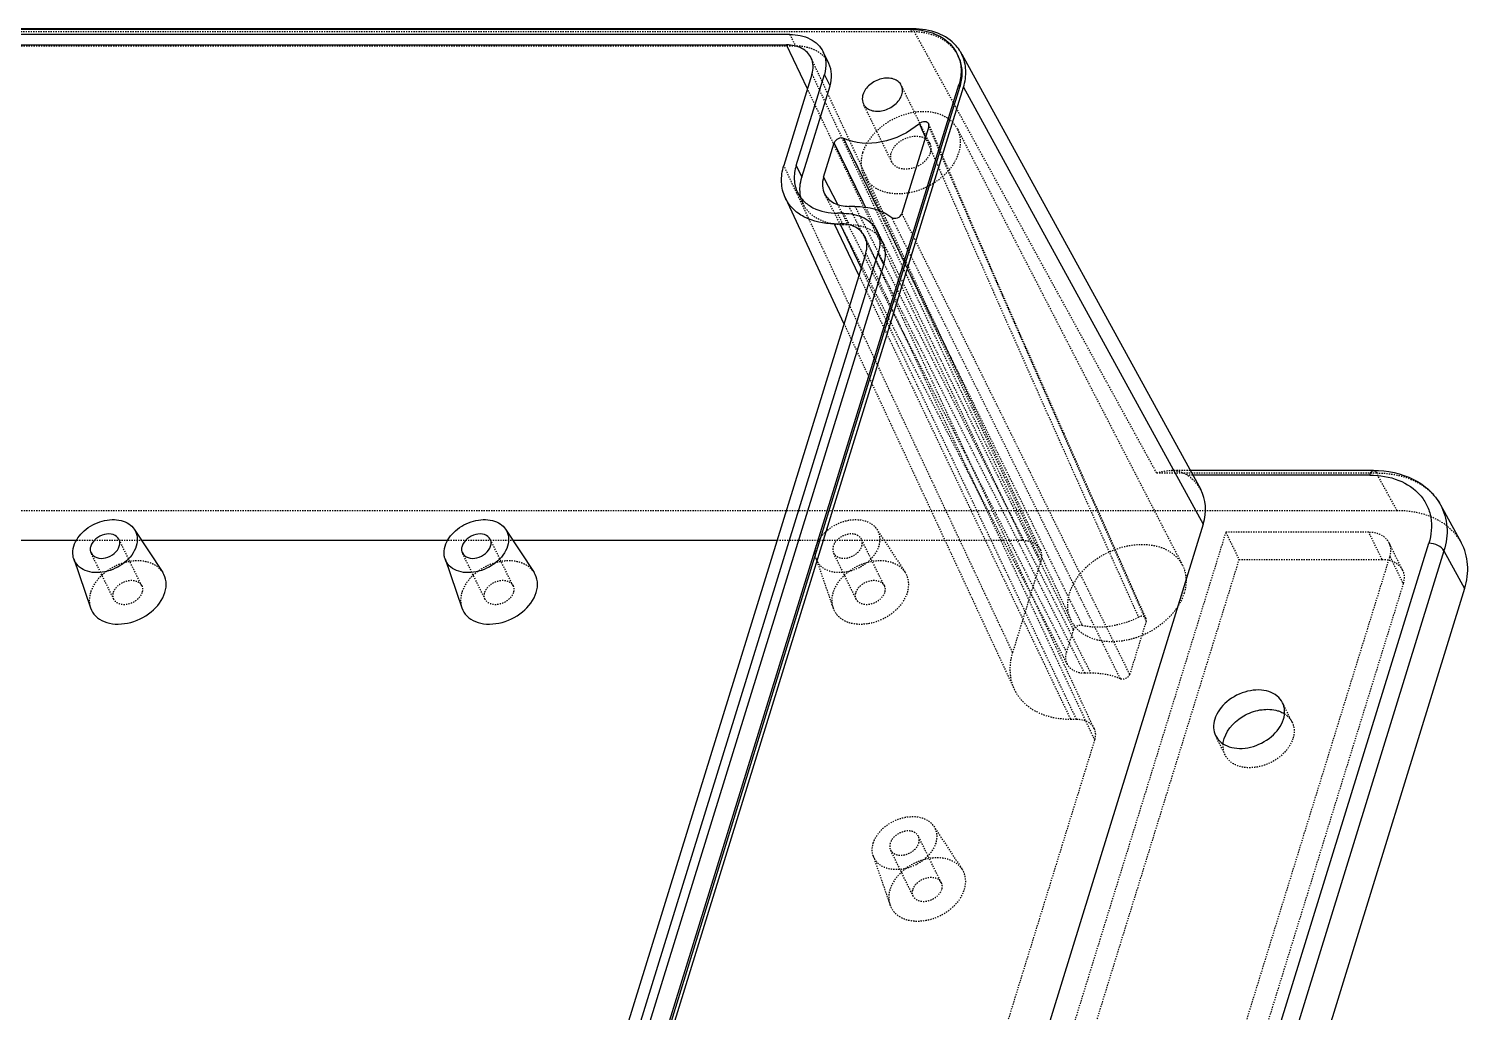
# Model space of a CAD drawing. Header units: millimetres. Extents: x 3202 to 5058, y 576 to 1424.
# Drawn here: x 3401.2 to 3517, y 1344.9 to 1424 of the extents above; entities that cross this region are included whole.
import ezdxf

# ---------------------------------------------------------------- set-up
doc = ezdxf.new("R2010")
doc.units = ezdxf.units.MM
doc.linetypes.add('HIDDEN', pattern=[0.2, 0.1, -0.1])
doc.layers.add('DEFAULT_2', color=8, linetype='HIDDEN')

msp = doc.modelspace()

# ---------------------------------------------------------------- linework, layer by layer
at = {"color": 7, "linetype": 'Continuous'}
for p, q in [((3472.176, 1423.964), (3271.684, 1423.964)), ((3472.348, 1424.018), (3271.843, 1424.018)), ((3462.441, 1423.565), (3380.732, 1423.565)), ((3380.471, 1422.719), (3462.18, 1422.719)), ((3463.868, 1419.179), (3462.18, 1422.719)), ((3465.587, 1421.227), (3465.129, 1422.159)), ((3475.941, 1421.953), (3475.913, 1422.011)), ((3476.278, 1421.974), (3495.505, 1386.946)), ((3464.231, 1420.353), (3461.964, 1413.016)), ((3462.957, 1413.016), (3465.225, 1420.353)), ((3465.682, 1419.42), (3465.225, 1420.353)), ((3442.743, 1311.733), (3476.046, 1419.5)), ((3442.835, 1311.547), (3476.137, 1419.314)), ((3443.116, 1311.541), (3476.421, 1419.319)), ((3463.415, 1412.083), (3465.682, 1419.42)), ((3476.137, 1419.314), (3476.046, 1419.5)), ((3476.421, 1419.319), (3495.711, 1384.176)), ((3473.629, 1416.152), (3471.47, 1409.166)), ((3472.871, 1416.385), (3473.08, 1415.908)), ((3473.08, 1415.908), (3473.358, 1415.272)), ((3465.165, 1412.083), (3466.018, 1414.842)), ((3468.358, 1410.061), (3466.018, 1414.842)), ((3462.957, 1413.016), (3463.415, 1412.083)), ((3465.165, 1412.083), (3466.282, 1409.899)), ((3462.076, 1410.438), (3466.804, 1400.291)), ((3467.685, 1409.733), (3467.202, 1409.733)), ((3468.559, 1409.65), (3468.358, 1410.061)), ((3466.023, 1408.332), (3466.506, 1408.332)), ((3466.023, 1408.332), (3468.005, 1404.177)), ((3466.768, 1409.177), (3466.285, 1409.177)), ((3468.195, 1404.792), (3466.506, 1408.332)), ((3469.913, 1406.839), (3469.456, 1407.772)), ((3468.558, 1405.966), (3444.196, 1327.133)), ((3445.19, 1327.133), (3469.552, 1405.966)), ((3445.648, 1326.2), (3470.009, 1405.033)), ((3470.009, 1405.033), (3469.552, 1405.966)), ((3509.412, 1388.487), (3494.659, 1388.487)), ((3509.106, 1388.109), (3494.867, 1388.109)), ((3514.799, 1385.719), (3516.467, 1382.681)), ((3495.711, 1384.176), (3461.766, 1274.329)), ((3399.476, 1382.869), (3405.08, 1382.869)), ((3409.705, 1383.756), (3411.989, 1380.288)), ((3410.289, 1382.869), (3434.955, 1382.869)), ((3439.58, 1383.756), (3441.864, 1380.288)), ((3440.164, 1382.869), (3461.42, 1382.869)), ((3480.871, 1275.878), (3513.858, 1382.627)), ((3515.077, 1382.019), (3482.089, 1275.271)), ((3515.077, 1382.019), (3516.742, 1378.986)), ((3404.832, 1381.365), (3406.178, 1377.436)), ((3434.708, 1381.365), (3436.053, 1377.436)), ((3516.742, 1378.986), (3483.699, 1272.059))]:
    msp.add_line(p, q, dxfattribs=at)
for centre, radius, start, end in [((3472.177, 1417.921), 6.042, 88.40197, 90.00817), ((3473.196, 1420.672), 3.029, 26.21152, 40.93795), ((3473.414, 1420.546), 3.198, 30.77805, 40.93698), ((3473.245, 1420.701), 2.971, 20.35005, 26.13268), ((3473.47, 1420.581), 3.132, 25.97647, 30.74053)]:
    msp.add_arc(centre, radius, start, end, dxfattribs=at)
msp.add_ellipse((3490.182, 1384.173), major_axis=(5.388, 2.646), ratio=0.7211465, start_param=-0.597327, end_param=0.0328792, dxfattribs=at)
for points, knots in [([(3462.441, 1423.565), (3463.005, 1423.565), (3463.851, 1423.405), (3464.725, 1422.784), (3465.022, 1422.376), (3465.129, 1422.16)], [0, 0, 0, 0, 0.5332273, 0.7722743, 1, 1, 1, 1]), ([(3472.346, 1423.961), (3472.959, 1423.944), (3474.126, 1423.739), (3475.128, 1423.067), (3475.484, 1422.657)], [0, 0, 0, 0, 0.5301564, 1, 1, 1, 1]), ([(3475.83, 1422.642), (3475.438, 1423.094), (3474.321, 1423.824), (3473.027, 1424.018), (3472.348, 1424.018)], [0, 0, 0, 0, 0.4685328, 1, 1, 1, 1]), ([(3464.174, 1421.656), (3464.02, 1421.986), (3463.409, 1422.576), (3462.601, 1422.719), (3462.18, 1422.719)], [0, 0, 0, 0, 0.4633554, 1, 1, 1, 1]), ([(3464.231, 1420.353), (3464.299, 1420.572), (3464.367, 1421.018), (3464.264, 1421.463), (3464.174, 1421.656)], [0, 0, 0, 0, 0.5172504, 1, 1, 1, 1]), ([(3465.129, 1422.16), (3465.26, 1421.894), (3465.412, 1421.278), (3465.319, 1420.657), (3465.225, 1420.353)], [0, 0, 0, 0, 0.4826345, 1, 1, 1, 1]), ([(3465.682, 1419.42), (3465.776, 1419.724), (3465.87, 1420.346), (3465.717, 1420.962), (3465.586, 1421.228)], [0, 0, 0, 0, 0.5173655, 1, 1, 1, 1]), ([(3476.031, 1421.734), (3476.158, 1421.392), (3476.288, 1420.63), (3476.161, 1419.873), (3476.046, 1419.5)], [0, 0, 0, 0, 0.4833061, 1, 1, 1, 1]), ([(3476.137, 1419.314), (3476.252, 1419.686), (3476.38, 1420.444), (3476.25, 1421.206), (3476.123, 1421.548)], [0, 0, 0, 0, 0.5166934, 1, 1, 1, 1]), ([(3476.421, 1419.319), (3476.558, 1419.761), (3476.695, 1420.667), (3476.475, 1421.565), (3476.286, 1421.953)], [0, 0, 0, 0, 0.5174271, 1, 1, 1, 1]), ([(3471.418, 1419.467), (3471.36, 1419.584), (3471.181, 1419.803), (3470.79, 1420.002), (3470.319, 1420.071), (3469.636, 1419.986), (3468.855, 1419.595), (3468.421, 1419.024), (3468.326, 1418.717)], [0, 0, 0, 0, 0.1026051, 0.2134953, 0.336519, 0.4704336, 0.7481245, 1, 1, 1, 1]), ([(3471.457, 1418.717), (3471.477, 1418.782), (3471.534, 1419.029), (3471.5, 1419.3), (3471.418, 1419.467)], [0, 0, 0, 0, 0.2661503, 1, 1, 1, 1]), ([(3468.326, 1418.717), (3468.306, 1418.653), (3468.249, 1418.406), (3468.284, 1418.135), (3468.366, 1417.968)], [0, 0, 0, 0, 0.2661503, 1, 1, 1, 1]), ([(3468.366, 1417.968), (3468.423, 1417.85), (3468.602, 1417.632), (3468.993, 1417.432), (3469.464, 1417.363), (3470.147, 1417.449), (3470.928, 1417.84), (3471.363, 1418.41), (3471.457, 1418.717)], [0, 0, 0, 0, 0.1026051, 0.2134953, 0.336519, 0.4704336, 0.7481245, 1, 1, 1, 1]), ([(3473.623, 1416.361), (3473.599, 1416.415), (3473.504, 1416.514), (3473.297, 1416.558), (3473.071, 1416.517), (3472.932, 1416.437), (3472.871, 1416.385)], [0, 0, 0, 0, 0.2074821, 0.4462866, 0.7184278, 1, 1, 1, 1]), ([(3472.871, 1416.385), (3472.007, 1415.654), (3470.009, 1414.667), (3467.703, 1414.762), (3466.789, 1415.195)], [0, 0, 0, 0, 0.5279593, 1, 1, 1, 1]), ([(3466.789, 1415.195), (3466.653, 1415.26), (3466.311, 1415.223), (3466.063, 1414.99), (3466.018, 1414.843)], [0, 0, 0, 0, 0.4956203, 1, 1, 1, 1]), ([(3462.076, 1410.439), (3461.897, 1410.822), (3461.694, 1411.7), (3461.83, 1412.583), (3461.964, 1413.016)], [0, 0, 0, 0, 0.4826605, 1, 1, 1, 1]), ([(3462.957, 1413.016), (3462.845, 1412.653), (3462.733, 1411.91), (3462.916, 1411.175), (3463.072, 1410.858)], [0, 0, 0, 0, 0.5174404, 1, 1, 1, 1]), ([(3463.262, 1411.087), (3463.261, 1411.169), (3463.273, 1411.506), (3463.34, 1411.84), (3463.415, 1412.083)], [0, 0, 0, 0, 0.2431867, 1, 1, 1, 1]), ([(3465.165, 1412.083), (3465.095, 1411.856), (3465.026, 1411.39), (3465.148, 1410.93), (3465.249, 1410.733)], [0, 0, 0, 0, 0.5174549, 1, 1, 1, 1]), ([(3463.072, 1410.858), (3463.198, 1410.599), (3463.553, 1410.11), (3464.599, 1409.368), (3465.61, 1409.177), (3466.285, 1409.177)], [0, 0, 0, 0, 0.2277342, 0.4668199, 1, 1, 1, 1]), ([(3465.249, 1410.733), (3465.411, 1410.42), (3466.015, 1409.869), (3466.795, 1409.733), (3467.202, 1409.733)], [0, 0, 0, 0, 0.4638735, 1, 1, 1, 1]), ([(3466.023, 1408.332), (3465.189, 1408.332), (3463.937, 1408.572), (3462.654, 1409.504), (3462.226, 1410.116), (3462.076, 1410.439)], [0, 0, 0, 0, 0.5333044, 0.7721933, 1, 1, 1, 1]), ([(3467.685, 1409.733), (3468.233, 1409.733), (3469.283, 1409.603), (3470.247, 1409.145), (3470.642, 1408.846)], [0, 0, 0, 0, 0.5254073, 1, 1, 1, 1]), ([(3468.5, 1407.269), (3468.347, 1407.598), (3467.735, 1408.188), (3466.928, 1408.332), (3466.506, 1408.332)], [0, 0, 0, 0, 0.4633554, 1, 1, 1, 1]), ([(3466.768, 1409.177), (3467.332, 1409.177), (3468.178, 1409.017), (3469.052, 1408.397), (3469.349, 1407.989), (3469.455, 1407.773)], [0, 0, 0, 0, 0.5332273, 0.7722743, 1, 1, 1, 1]), ([(3470.642, 1408.846), (3470.767, 1408.751), (3471.149, 1408.76), (3471.422, 1409.004), (3471.47, 1409.164)], [0, 0, 0, 0, 0.4848669, 1, 1, 1, 1]), ([(3468.558, 1405.966), (3468.625, 1406.184), (3468.694, 1406.631), (3468.591, 1407.075), (3468.5, 1407.269)], [0, 0, 0, 0, 0.5172504, 1, 1, 1, 1]), ([(3469.455, 1407.773), (3469.586, 1407.507), (3469.739, 1406.891), (3469.645, 1406.269), (3469.552, 1405.966)], [0, 0, 0, 0, 0.4826345, 1, 1, 1, 1]), ([(3470.009, 1405.033), (3470.103, 1405.337), (3470.197, 1405.959), (3470.044, 1406.574), (3469.913, 1406.84)], [0, 0, 0, 0, 0.5173655, 1, 1, 1, 1]), ([(3509.106, 1388.109), (3509.898, 1388.109), (3511.409, 1387.882), (3512.998, 1386.843), (3513.755, 1385.691), (3514.173, 1384.378), (3514.065, 1383.297), (3513.858, 1382.627)], [0, 0, 0, 0, 0.2774212, 0.5219843, 0.6380366, 0.7542329, 1, 1, 1, 1]), ([(3509.107, 1388.109), (3509.123, 1388.163), (3509.177, 1388.311), (3509.302, 1388.487), (3509.411, 1388.487)], [0, 0, 0, 0, 0.3418401, 1, 1, 1, 1]), ([(3509.412, 1388.487), (3510.508, 1388.487), (3512.167, 1388.168), (3513.927, 1386.963), (3514.562, 1386.152), (3514.802, 1385.715)], [0, 0, 0, 0, 0.5204414, 0.763659, 1, 1, 1, 1]), ([(3514.801, 1385.715), (3515.094, 1385.182), (3515.451, 1383.925), (3515.269, 1382.643), (3515.077, 1382.019)], [0, 0, 0, 0, 0.4822884, 1, 1, 1, 1]), ([(3404.837, 1382.4), (3404.984, 1382.873), (3405.642, 1383.759), (3406.834, 1384.391), (3407.89, 1384.565), (3408.635, 1384.498), (3409.272, 1384.237), (3409.591, 1383.928), (3409.704, 1383.757)], [0, 0, 0, 0, 0.2493761, 0.5250874, 0.6593649, 0.7838416, 0.8965857, 1, 1, 1, 1]), ([(3434.713, 1382.4), (3434.859, 1382.873), (3435.517, 1383.759), (3436.709, 1384.391), (3437.765, 1384.565), (3438.51, 1384.498), (3439.148, 1384.237), (3439.466, 1383.928), (3439.58, 1383.757)], [0, 0, 0, 0, 0.2493761, 0.5250874, 0.6593649, 0.7838416, 0.8965857, 1, 1, 1, 1]), ([(3408.469, 1382.951), (3408.383, 1383.127), (3407.987, 1383.415), (3407.26, 1383.381), (3406.586, 1383.046), (3406.266, 1382.626), (3406.196, 1382.4)], [0, 0, 0, 0, 0.2106112, 0.4668577, 0.7464237, 1, 1, 1, 1]), ([(3408.499, 1382.4), (3408.513, 1382.447), (3408.555, 1382.629), (3408.53, 1382.828), (3408.469, 1382.951)], [0, 0, 0, 0, 0.2661503, 1, 1, 1, 1]), ([(3409.704, 1383.757), (3409.828, 1383.569), (3409.99, 1383.109), (3409.929, 1382.631), (3409.857, 1382.4)], [0, 0, 0, 0, 0.482583, 1, 1, 1, 1]), ([(3438.345, 1382.951), (3438.258, 1383.127), (3437.863, 1383.415), (3437.136, 1383.381), (3436.461, 1383.046), (3436.141, 1382.626), (3436.071, 1382.4)], [0, 0, 0, 0, 0.2106112, 0.4668577, 0.7464237, 1, 1, 1, 1]), ([(3438.374, 1382.4), (3438.389, 1382.447), (3438.43, 1382.629), (3438.405, 1382.828), (3438.345, 1382.951)], [0, 0, 0, 0, 0.2661503, 1, 1, 1, 1]), ([(3439.58, 1383.757), (3439.704, 1383.569), (3439.866, 1383.109), (3439.804, 1382.631), (3439.733, 1382.4)], [0, 0, 0, 0, 0.482583, 1, 1, 1, 1]), ([(3404.832, 1381.365), (3404.805, 1381.444), (3404.721, 1381.784), (3404.759, 1382.147), (3404.837, 1382.4)], [0, 0, 0, 0, 0.2405257, 1, 1, 1, 1]), ([(3409.857, 1382.4), (3409.7, 1381.889), (3408.965, 1380.947), (3407.653, 1380.327), (3406.522, 1380.231), (3405.759, 1380.388), (3405.15, 1380.769), (3404.902, 1381.161), (3404.832, 1381.365)], [0, 0, 0, 0, 0.2541863, 0.5336149, 0.6669543, 0.7883797, 0.8975693, 1, 1, 1, 1]), ([(3406.196, 1382.4), (3406.181, 1382.352), (3406.14, 1382.171), (3406.165, 1381.972), (3406.225, 1381.849)], [0, 0, 0, 0, 0.2661503, 1, 1, 1, 1]), ([(3406.225, 1381.849), (3406.312, 1381.673), (3406.708, 1381.385), (3407.435, 1381.419), (3408.109, 1381.754), (3408.429, 1382.174), (3408.499, 1382.4)], [0, 0, 0, 0, 0.2106112, 0.4668577, 0.7464237, 1, 1, 1, 1]), ([(3434.708, 1381.365), (3434.68, 1381.444), (3434.596, 1381.784), (3434.635, 1382.147), (3434.713, 1382.4)], [0, 0, 0, 0, 0.2405257, 1, 1, 1, 1]), ([(3439.733, 1382.4), (3439.575, 1381.889), (3438.84, 1380.947), (3437.528, 1380.327), (3436.397, 1380.231), (3435.634, 1380.388), (3435.025, 1380.769), (3434.777, 1381.161), (3434.708, 1381.365)], [0, 0, 0, 0, 0.2541863, 0.5336149, 0.6669543, 0.7883797, 0.8975693, 1, 1, 1, 1]), ([(3436.071, 1382.4), (3436.057, 1382.352), (3436.015, 1382.171), (3436.04, 1381.972), (3436.101, 1381.849)], [0, 0, 0, 0, 0.2661503, 1, 1, 1, 1]), ([(3436.101, 1381.849), (3436.187, 1381.673), (3436.583, 1381.385), (3437.31, 1381.419), (3437.984, 1381.754), (3438.304, 1382.174), (3438.374, 1382.4)], [0, 0, 0, 0, 0.2106112, 0.4668577, 0.7464237, 1, 1, 1, 1]), ([(3515.077, 1382.019), (3514.977, 1382.211), (3514.573, 1382.511), (3514.109, 1382.627), (3513.858, 1382.627)], [0, 0, 0, 0, 0.4638266, 1, 1, 1, 1]), ([(3516.742, 1378.986), (3516.935, 1379.609), (3517.118, 1380.89), (3516.76, 1382.146), (3516.468, 1382.679)], [0, 0, 0, 0, 0.5175814, 1, 1, 1, 1]), ([(3412.171, 1378.67), (3412.256, 1378.945), (3412.33, 1379.515), (3412.137, 1380.063), (3411.989, 1380.287)], [0, 0, 0, 0, 0.5174998, 1, 1, 1, 1]), ([(3442.046, 1378.67), (3442.131, 1378.945), (3442.205, 1379.515), (3442.012, 1380.063), (3441.865, 1380.287)], [0, 0, 0, 0, 0.5175028, 1, 1, 1, 1]), ([(3406.179, 1377.435), (3406.262, 1377.192), (3406.558, 1376.725), (3407.284, 1376.27), (3408.194, 1376.084), (3409.543, 1376.199), (3411.107, 1376.938), (3411.983, 1378.061), (3412.171, 1378.67)], [0, 0, 0, 0, 0.1024297, 0.2116228, 0.3330558, 0.4663969, 0.7458241, 1, 1, 1, 1]), ([(3436.054, 1377.435), (3436.137, 1377.192), (3436.433, 1376.725), (3437.16, 1376.27), (3438.069, 1376.084), (3439.418, 1376.199), (3440.982, 1376.938), (3441.858, 1378.061), (3442.046, 1378.67)], [0, 0, 0, 0, 0.1024297, 0.2116228, 0.3330558, 0.4663969, 0.7458241, 1, 1, 1, 1]), ([(3502.093, 1369.801), (3501.991, 1370.008), (3501.676, 1370.394), (3500.986, 1370.746), (3500.154, 1370.867), (3498.949, 1370.716), (3497.571, 1370.026), (3496.805, 1369.02), (3496.637, 1368.478)], [0, 0, 0, 0, 0.1026369, 0.213535, 0.3365568, 0.4704655, 0.7481777, 1, 1, 1, 1]), ([(3497.4, 1366.924), (3497.652, 1367.74), (3498.723, 1368.778), (3500.379, 1369.314), (3501.293, 1369.282), (3501.696, 1369.162)], [0, 0, 0, 0, 0.4920336, 0.7578092, 1, 1, 1, 1]), ([(3501.696, 1369.162), (3501.745, 1369.148), (3501.931, 1369.086), (3502.109, 1369.001), (3502.233, 1368.923)], [0, 0, 0, 0, 0.257816, 1, 1, 1, 1]), ([(3502.164, 1368.478), (3502.232, 1368.7), (3502.301, 1369.155), (3502.189, 1369.606), (3502.093, 1369.801)], [0, 0, 0, 0, 0.5173659, 1, 1, 1, 1]), ([(3496.637, 1368.478), (3496.569, 1368.256), (3496.5, 1367.801), (3496.612, 1367.35), (3496.708, 1367.155)], [0, 0, 0, 0, 0.5173659, 1, 1, 1, 1]), ([(3496.708, 1367.155), (3496.81, 1366.948), (3497.125, 1366.562), (3497.815, 1366.21), (3498.647, 1366.089), (3499.852, 1366.24), (3501.23, 1366.93), (3501.996, 1367.936), (3502.164, 1368.478)], [0, 0, 0, 0, 0.1026369, 0.213535, 0.3365568, 0.4704655, 0.7481777, 1, 1, 1, 1])]:
    msp.add_open_spline(points, degree=3, knots=knots, dxfattribs=at)
for points in [[(3473.629, 1416.152), (3473.65, 1416.219), (3473.651, 1416.297), (3473.623, 1416.361)], [(3469.625, 1409.38), (3468.679, 1411.318), (3467.733, 1413.256), (3466.789, 1415.195)], [(3463.36, 1410.37), (3463.296, 1410.602), (3463.263, 1410.846), (3463.262, 1411.087)], [(3497.314, 1366.491), (3497.327, 1366.638), (3497.356, 1366.783), (3497.4, 1366.924)]]:
    msp.add_open_spline(points, degree=3, dxfattribs=at)
at = {"layer": 'DEFAULT_2', "color": 8, "linetype": 'HIDDEN'}
for p, q in [((3472.268, 1423.777), (3271.775, 1423.777)), ((3462.441, 1423.565), (3462.899, 1422.632)), ((3472.176, 1423.964), (3472.268, 1423.777)), ((3491.962, 1388.284), (3472.348, 1424.018)), ((3462.899, 1422.632), (3381.19, 1422.632)), ((3482.598, 1382.114), (3464.174, 1421.655)), ((3476.004, 1421.824), (3475.941, 1421.953)), ((3476.215, 1422.09), (3476.278, 1421.974)), ((3464.231, 1420.353), (3482.638, 1381.191)), ((3481.185, 1382.869), (3463.868, 1419.179)), ((3473.706, 1414.804), (3471.418, 1419.466)), ((3470.653, 1413.306), (3468.365, 1417.968)), ((3473.358, 1415.272), (3473.587, 1414.747)), ((3475.934, 1415.947), (3494.032, 1380.873)), ((3480.371, 1373.854), (3461.964, 1413.016)), ((3468.386, 1412.243), (3485.056, 1376.468)), ((3463.529, 1409.924), (3463.072, 1410.857)), ((3484.776, 1372.891), (3465.249, 1410.733)), ((3466.282, 1409.899), (3484.716, 1373.854)), ((3486.17, 1372.177), (3467.202, 1409.733)), ((3467.685, 1409.733), (3486.653, 1372.177)), ((3469.476, 1407.78), (3468.559, 1409.65)), ((3466.742, 1408.245), (3466.285, 1409.177)), ((3466.768, 1409.177), (3467.225, 1408.245)), ((3470.031, 1408.546), (3469.625, 1409.38)), ((3470.226, 1408.147), (3470.031, 1408.546)), ((3467.225, 1408.245), (3466.742, 1408.245)), ((3486.925, 1367.727), (3468.501, 1407.268)), ((3469.933, 1406.847), (3469.476, 1407.78)), ((3468.558, 1405.966), (3486.965, 1366.804)), ((3468.005, 1404.177), (3485.028, 1368.481)), ((3485.511, 1368.481), (3468.195, 1404.792)), ((3466.804, 1400.291), (3480.5, 1370.897)), ((3491.962, 1388.284), (3509.647, 1388.284)), ((3494.659, 1388.487), (3493.127, 1388.487)), ((3494.867, 1388.109), (3494.425, 1388.109)), ((3511.311, 1385.251), (3509.647, 1388.284)), ((3511.311, 1385.251), (3272.753, 1385.251)), ((3405.08, 1382.869), (3410.289, 1382.869)), ((3410.3, 1379.221), (3408.47, 1382.95)), ((3434.955, 1382.869), (3440.164, 1382.869)), ((3440.175, 1379.221), (3438.345, 1382.95)), ((3461.42, 1382.869), (3481.185, 1382.869)), ((3497.518, 1383.51), (3463.024, 1271.886)), ((3470.042, 1379.221), (3468.212, 1382.95)), ((3469.447, 1383.756), (3471.731, 1380.288)), ((3509.032, 1383.51), (3497.518, 1383.51)), ((3497.518, 1383.51), (3498.586, 1381.335)), ((3510.099, 1381.335), (3509.032, 1383.51)), ((3408.056, 1378.119), (3406.225, 1381.849)), ((3437.931, 1378.119), (3436.101, 1381.849)), ((3467.798, 1378.119), (3465.967, 1381.849)), ((3511.738, 1380.478), (3510.671, 1382.654)), ((3498.586, 1381.335), (3464.092, 1269.711)), ((3464.574, 1381.365), (3465.92, 1377.436)), ((3477.445, 1273.845), (3510.729, 1381.552)), ((3482.638, 1381.191), (3480.371, 1373.854)), ((3498.586, 1381.335), (3510.099, 1381.335)), ((3510.729, 1381.552), (3511.797, 1379.377)), ((3511.797, 1379.377), (3478.513, 1271.669)), ((3491.116, 1376.361), (3489.795, 1372.088)), ((3484.716, 1373.854), (3485.273, 1375.657)), ((3486.653, 1372.177), (3486.17, 1372.177)), ((3502.856, 1368.246), (3502.094, 1369.8)), ((3485.028, 1368.481), (3485.511, 1368.481)), ((3486.965, 1366.804), (3462.604, 1287.971)), ((3497.47, 1365.602), (3496.707, 1367.156)), ((3474.03, 1359.865), (3476.315, 1356.396)), ((3474.626, 1355.329), (3472.795, 1359.059)), ((3469.158, 1357.474), (3470.504, 1353.545)), ((3472.381, 1354.228), (3470.551, 1357.958))]:
    msp.add_line(p, q, dxfattribs=at)
msp.add_lwpolyline([(3491.108, 1376.574), (3484.508, 1391.457), (3478.537, 1405.039), (3473.622, 1416.361)], dxfattribs=at)
for centre, radius, start, end in [((3473.336, 1420.514), 2.973, 20.34846, 26.13041), ((7395.263, 3134.358), 4282.126, 203.676918, 204.234198), ((3465.852, 1411.061), 2.586, 195.49926, 200.3422), ((3465.824, 1411.051), 2.556, 200.35361, 206.13014), ((-4655.05, -2641.923), 9079.406, 26.2354592, 26.4968832), ((-4332.897, -2470.979), 8715.714, 26.1635744, 26.4354638), ((15546.866, 7306.848), 13440.235, 206.0326853, 206.1851257), ((14988.933, 7052.935), 12828.315, 206.1119871, 206.2672279)]:
    msp.add_arc(centre, radius, start, end, dxfattribs=at)
msp.add_ellipse((3490.182, 1384.173), major_axis=(5.388, 2.646), ratio=0.7211465, start_param=6.3160645, end_param=6.6773305, dxfattribs=at)
for points, knots in [([(3476.005, 1421.823), (3475.857, 1422.124), (3475.444, 1422.692), (3474.228, 1423.555), (3473.052, 1423.777), (3472.268, 1423.777)], [0, 0, 0, 0, 0.2277312, 0.4668158, 1, 1, 1, 1]), ([(3465.586, 1421.228), (3465.48, 1421.444), (3465.183, 1421.852), (3464.309, 1422.472), (3463.463, 1422.632), (3462.899, 1422.632)], [0, 0, 0, 0, 0.2277258, 0.4667729, 1, 1, 1, 1]), ([(3475.933, 1415.948), (3475.785, 1416.234), (3475.334, 1416.765), (3474.365, 1417.244), (3473.202, 1417.403), (3471.521, 1417.182), (3469.605, 1416.213), (3468.54, 1414.81), (3468.307, 1414.055)], [0, 0, 0, 0, 0.1027226, 0.2139027, 0.3371626, 0.471142, 0.7485584, 1, 1, 1, 1]), ([(3470.614, 1414.055), (3470.692, 1414.308), (3471.024, 1414.793), (3471.927, 1415.393), (3472.901, 1415.468), (3473.347, 1415.191)], [0, 0, 0, 0, 0.2443901, 0.5159233, 1, 1, 1, 1]), ([(3473.629, 1416.152), (3475.07, 1412.808), (3480.84, 1399.518), (3486.706, 1386.271), (3491.116, 1376.361)], [0, 0, 0, 0, 0.2513382, 1, 1, 1, 1]), ([(3476.052, 1414.055), (3476.15, 1414.374), (3476.246, 1415.027), (3476.076, 1415.671), (3475.933, 1415.948)], [0, 0, 0, 0, 0.517456, 1, 1, 1, 1]), ([(3473.347, 1415.191), (3473.386, 1415.167), (3473.531, 1415.065), (3473.648, 1414.922), (3473.705, 1414.805)], [0, 0, 0, 0, 0.2594835, 1, 1, 1, 1]), ([(3473.705, 1414.805), (3473.732, 1414.75), (3473.821, 1414.51), (3473.802, 1414.239), (3473.745, 1414.055)], [0, 0, 0, 0, 0.2411566, 1, 1, 1, 1]), ([(3468.307, 1414.055), (3468.213, 1413.751), (3468.117, 1413.129), (3468.261, 1412.51), (3468.387, 1412.241)], [0, 0, 0, 0, 0.5172503, 1, 1, 1, 1]), ([(3468.387, 1412.241), (3468.525, 1411.947), (3468.958, 1411.395), (3469.921, 1410.888), (3471.089, 1410.707), (3472.787, 1410.909), (3474.732, 1411.874), (3475.816, 1413.292), (3476.052, 1414.055)], [0, 0, 0, 0, 0.102565, 0.2131832, 0.3359624, 0.4697952, 0.7477979, 1, 1, 1, 1]), ([(3470.654, 1413.306), (3470.627, 1413.361), (3470.538, 1413.6), (3470.557, 1413.871), (3470.614, 1414.055)], [0, 0, 0, 0, 0.2411566, 1, 1, 1, 1]), ([(3473.745, 1414.055), (3473.65, 1413.748), (3473.216, 1413.178), (3472.435, 1412.787), (3471.752, 1412.701), (3471.281, 1412.77), (3470.89, 1412.97), (3470.711, 1413.188), (3470.654, 1413.306)], [0, 0, 0, 0, 0.2518561, 0.5295352, 0.6634557, 0.7864829, 0.8973816, 1, 1, 1, 1]), ([(3466.742, 1408.245), (3466.068, 1408.245), (3465.056, 1408.436), (3464.011, 1409.178), (3463.656, 1409.667), (3463.529, 1409.925)], [0, 0, 0, 0, 0.53318, 0.7722657, 1, 1, 1, 1]), ([(3469.913, 1406.84), (3469.807, 1407.057), (3469.509, 1407.465), (3468.635, 1408.085), (3467.789, 1408.245), (3467.225, 1408.245)], [0, 0, 0, 0, 0.2277258, 0.4667729, 1, 1, 1, 1]), ([(3491.962, 1388.284), (3492.062, 1388.316), (3492.446, 1388.425), (3492.847, 1388.487), (3493.142, 1388.487)], [0, 0, 0, 0, 0.2622698, 1, 1, 1, 1]), ([(3493.142, 1388.487), (3493.361, 1388.487), (3493.815, 1388.433), (3494.232, 1388.238), (3494.425, 1388.109)], [0, 0, 0, 0, 0.4860259, 1, 1, 1, 1]), ([(3509.412, 1388.487), (3509.433, 1388.487), (3509.541, 1388.462), (3509.608, 1388.36), (3509.647, 1388.284)], [0, 0, 0, 0, 0.2002164, 1, 1, 1, 1]), ([(3509.647, 1388.284), (3510.203, 1388.285), (3511.281, 1388.184), (3512.768, 1387.687), (3513.989, 1386.867), (3514.581, 1386.117), (3514.8, 1385.718)], [0, 0, 0, 0, 0.2771603, 0.5342601, 0.7729646, 1, 1, 1, 1]), ([(3516.468, 1382.679), (3516.248, 1383.079), (3515.657, 1383.828), (3514.435, 1384.649), (3512.947, 1385.148), (3511.869, 1385.251), (3511.311, 1385.251)], [0, 0, 0, 0, 0.2268458, 0.4655328, 0.722723, 1, 1, 1, 1]), ([(3464.579, 1382.4), (3464.726, 1382.873), (3465.384, 1383.759), (3466.576, 1384.391), (3467.632, 1384.565), (3468.377, 1384.498), (3469.014, 1384.237), (3469.333, 1383.928), (3469.446, 1383.757)], [0, 0, 0, 0, 0.2493761, 0.5250874, 0.6593649, 0.7838416, 0.8965857, 1, 1, 1, 1]), ([(3468.211, 1382.951), (3468.125, 1383.127), (3467.729, 1383.415), (3467.002, 1383.381), (3466.328, 1383.046), (3466.008, 1382.626), (3465.938, 1382.4)], [0, 0, 0, 0, 0.2106112, 0.4668577, 0.7464237, 1, 1, 1, 1]), ([(3468.241, 1382.4), (3468.255, 1382.447), (3468.297, 1382.629), (3468.272, 1382.828), (3468.211, 1382.951)], [0, 0, 0, 0, 0.2661503, 1, 1, 1, 1]), ([(3469.446, 1383.757), (3469.57, 1383.569), (3469.733, 1383.109), (3469.671, 1382.631), (3469.599, 1382.4)], [0, 0, 0, 0, 0.482583, 1, 1, 1, 1]), ([(3481.185, 1382.869), (3481.483, 1382.869), (3482.056, 1382.767), (3482.489, 1382.349), (3482.598, 1382.115)], [0, 0, 0, 0, 0.5366448, 1, 1, 1, 1]), ([(3510.67, 1382.654), (3510.539, 1382.921), (3510.035, 1383.394), (3509.376, 1383.51), (3509.032, 1383.51)], [0, 0, 0, 0, 0.4636048, 1, 1, 1, 1]), ([(3464.574, 1381.365), (3464.547, 1381.444), (3464.463, 1381.784), (3464.501, 1382.147), (3464.579, 1382.4)], [0, 0, 0, 0, 0.2405257, 1, 1, 1, 1]), ([(3469.599, 1382.4), (3469.442, 1381.889), (3468.707, 1380.947), (3467.395, 1380.327), (3466.264, 1380.231), (3465.501, 1380.388), (3464.892, 1380.769), (3464.644, 1381.161), (3464.574, 1381.365)], [0, 0, 0, 0, 0.2541863, 0.5336149, 0.6669543, 0.7883797, 0.8975693, 1, 1, 1, 1]), ([(3465.938, 1382.4), (3465.923, 1382.352), (3465.882, 1382.171), (3465.907, 1381.972), (3465.967, 1381.849)], [0, 0, 0, 0, 0.2661503, 1, 1, 1, 1]), ([(3465.967, 1381.849), (3466.054, 1381.673), (3466.45, 1381.385), (3467.177, 1381.419), (3467.851, 1381.754), (3468.171, 1382.174), (3468.241, 1382.4)], [0, 0, 0, 0, 0.2106112, 0.4668577, 0.7464237, 1, 1, 1, 1]), ([(3482.598, 1382.115), (3482.63, 1382.047), (3482.734, 1381.75), (3482.708, 1381.418), (3482.638, 1381.191)], [0, 0, 0, 0, 0.2409105, 1, 1, 1, 1]), ([(3484.962, 1378.623), (3485.239, 1379.521), (3486.505, 1381.19), (3488.785, 1382.342), (3490.784, 1382.605), (3492.167, 1382.415), (3493.321, 1381.845), (3493.856, 1381.213), (3494.032, 1380.872)], [0, 0, 0, 0, 0.2514283, 0.5288581, 0.6628372, 0.7860893, 0.8972668, 1, 1, 1, 1]), ([(3510.729, 1381.552), (3510.786, 1381.737), (3510.843, 1382.117), (3510.75, 1382.492), (3510.67, 1382.654)], [0, 0, 0, 0, 0.5173655, 1, 1, 1, 1]), ([(3411.989, 1380.287), (3411.855, 1380.492), (3411.475, 1380.86), (3410.715, 1381.173), (3409.827, 1381.252), (3408.566, 1381.045), (3407.144, 1380.292), (3406.359, 1379.235), (3406.184, 1378.67)], [0, 0, 0, 0, 0.1034074, 0.2161188, 0.3405672, 0.4748343, 0.7505929, 1, 1, 1, 1]), ([(3441.865, 1380.287), (3441.73, 1380.492), (3441.35, 1380.86), (3440.59, 1381.173), (3439.702, 1381.252), (3438.441, 1381.045), (3437.019, 1380.292), (3436.234, 1379.235), (3436.06, 1378.67)], [0, 0, 0, 0, 0.1034004, 0.2161211, 0.3405851, 0.4748593, 0.7506072, 1, 1, 1, 1]), ([(3471.731, 1380.287), (3471.596, 1380.492), (3471.217, 1380.86), (3470.456, 1381.173), (3469.568, 1381.252), (3468.308, 1381.045), (3466.886, 1380.292), (3466.101, 1379.235), (3465.926, 1378.67)], [0, 0, 0, 0, 0.1034004, 0.2161211, 0.3405851, 0.4748593, 0.7506072, 1, 1, 1, 1]), ([(3494.032, 1380.872), (3494.202, 1380.544), (3494.404, 1379.778), (3494.289, 1379.002), (3494.172, 1378.623)], [0, 0, 0, 0, 0.4825077, 1, 1, 1, 1]), ([(3510.099, 1381.335), (3510.443, 1381.335), (3511.102, 1381.219), (3511.607, 1380.745), (3511.738, 1380.479)], [0, 0, 0, 0, 0.5363954, 1, 1, 1, 1]), ([(3408.026, 1378.67), (3408.096, 1378.896), (3408.416, 1379.316), (3409.091, 1379.651), (3409.818, 1379.685), (3410.213, 1379.397), (3410.3, 1379.221)], [0, 0, 0, 0, 0.2535571, 0.5331117, 0.7893681, 1, 1, 1, 1]), ([(3437.902, 1378.67), (3437.971, 1378.896), (3438.292, 1379.316), (3438.966, 1379.651), (3439.693, 1379.685), (3440.088, 1379.397), (3440.175, 1379.221)], [0, 0, 0, 0, 0.2535571, 0.5331117, 0.7893681, 1, 1, 1, 1]), ([(3467.768, 1378.67), (3467.838, 1378.896), (3468.158, 1379.316), (3468.833, 1379.651), (3469.56, 1379.685), (3469.955, 1379.397), (3470.042, 1379.221)], [0, 0, 0, 0, 0.2535571, 0.5331117, 0.7893681, 1, 1, 1, 1]), ([(3471.913, 1378.67), (3471.998, 1378.945), (3472.072, 1379.515), (3471.879, 1380.063), (3471.731, 1380.287)], [0, 0, 0, 0, 0.5175028, 1, 1, 1, 1]), ([(3511.738, 1380.479), (3511.818, 1380.316), (3511.911, 1379.941), (3511.854, 1379.562), (3511.797, 1379.377)], [0, 0, 0, 0, 0.4826345, 1, 1, 1, 1]), ([(3406.184, 1378.67), (3406.152, 1378.565), (3406.055, 1378.161), (3406.079, 1377.724), (3406.179, 1377.435)], [0, 0, 0, 0, 0.264448, 1, 1, 1, 1]), ([(3408.056, 1378.119), (3408.036, 1378.16), (3407.971, 1378.336), (3407.985, 1378.535), (3408.026, 1378.67)], [0, 0, 0, 0, 0.2411566, 1, 1, 1, 1]), ([(3410.329, 1378.67), (3410.259, 1378.444), (3409.939, 1378.024), (3409.265, 1377.689), (3408.538, 1377.655), (3408.142, 1377.943), (3408.056, 1378.119)], [0, 0, 0, 0, 0.2535571, 0.5331117, 0.7893681, 1, 1, 1, 1]), ([(3410.3, 1379.221), (3410.32, 1379.181), (3410.385, 1379.005), (3410.371, 1378.805), (3410.329, 1378.67)], [0, 0, 0, 0, 0.2411566, 1, 1, 1, 1]), ([(3436.06, 1378.67), (3436.027, 1378.565), (3435.93, 1378.161), (3435.955, 1377.724), (3436.054, 1377.435)], [0, 0, 0, 0, 0.264448, 1, 1, 1, 1]), ([(3437.931, 1378.119), (3437.911, 1378.16), (3437.846, 1378.336), (3437.86, 1378.535), (3437.902, 1378.67)], [0, 0, 0, 0, 0.2411566, 1, 1, 1, 1]), ([(3440.204, 1378.67), (3440.135, 1378.444), (3439.814, 1378.024), (3439.14, 1377.689), (3438.413, 1377.655), (3438.018, 1377.943), (3437.931, 1378.119)], [0, 0, 0, 0, 0.2535571, 0.5331117, 0.7893681, 1, 1, 1, 1]), ([(3440.175, 1379.221), (3440.195, 1379.181), (3440.26, 1379.005), (3440.246, 1378.805), (3440.204, 1378.67)], [0, 0, 0, 0, 0.2411566, 1, 1, 1, 1]), ([(3465.926, 1378.67), (3465.894, 1378.565), (3465.797, 1378.161), (3465.821, 1377.724), (3465.921, 1377.435)], [0, 0, 0, 0, 0.264448, 1, 1, 1, 1]), ([(3465.921, 1377.435), (3466.004, 1377.192), (3466.3, 1376.725), (3467.026, 1376.27), (3467.936, 1376.084), (3469.285, 1376.199), (3470.849, 1376.938), (3471.725, 1378.061), (3471.913, 1378.67)], [0, 0, 0, 0, 0.1024297, 0.2116228, 0.3330558, 0.4663969, 0.7458241, 1, 1, 1, 1]), ([(3467.798, 1378.119), (3467.778, 1378.16), (3467.713, 1378.336), (3467.727, 1378.535), (3467.768, 1378.67)], [0, 0, 0, 0, 0.2411566, 1, 1, 1, 1]), ([(3470.071, 1378.67), (3470.001, 1378.444), (3469.681, 1378.024), (3469.007, 1377.689), (3468.28, 1377.655), (3467.884, 1377.943), (3467.798, 1378.119)], [0, 0, 0, 0, 0.2535571, 0.5331117, 0.7893681, 1, 1, 1, 1]), ([(3470.042, 1379.221), (3470.062, 1379.181), (3470.127, 1379.005), (3470.113, 1378.805), (3470.071, 1378.67)], [0, 0, 0, 0, 0.2411566, 1, 1, 1, 1]), ([(3485.055, 1376.468), (3484.906, 1376.788), (3484.736, 1377.523), (3484.85, 1378.262), (3484.962, 1378.623)], [0, 0, 0, 0, 0.4826974, 1, 1, 1, 1]), ([(3494.172, 1378.623), (3493.891, 1377.715), (3492.603, 1376.029), (3490.288, 1374.881), (3488.268, 1374.641), (3486.879, 1374.857), (3485.734, 1375.461), (3485.219, 1376.118), (3485.055, 1376.468)], [0, 0, 0, 0, 0.2521921, 0.5302097, 0.6640403, 0.7868094, 0.8974226, 1, 1, 1, 1]), ([(3485.273, 1375.657), (3485.315, 1375.788), (3485.529, 1376.007), (3485.826, 1376.069), (3485.963, 1376.037)], [0, 0, 0, 0, 0.4932182, 1, 1, 1, 1]), ([(3485.963, 1376.037), (3486.316, 1375.956), (3487.857, 1375.773), (3489.436, 1376.167), (3490.498, 1376.686)], [0, 0, 0, 0, 0.2345909, 1, 1, 1, 1]), ([(3491.108, 1376.574), (3491.067, 1376.664), (3490.841, 1376.798), (3490.609, 1376.74), (3490.498, 1376.686)], [0, 0, 0, 0, 0.4426537, 1, 1, 1, 1]), ([(3480.371, 1373.854), (3480.218, 1373.358), (3480.061, 1372.345), (3480.295, 1371.338), (3480.499, 1370.899)], [0, 0, 0, 0, 0.5173395, 1, 1, 1, 1]), ([(3484.776, 1372.89), (3484.704, 1373.031), (3484.617, 1373.359), (3484.666, 1373.692), (3484.716, 1373.854)], [0, 0, 0, 0, 0.4825452, 1, 1, 1, 1]), ([(3486.17, 1372.177), (3485.879, 1372.177), (3485.323, 1372.274), (3484.892, 1372.667), (3484.776, 1372.89)], [0, 0, 0, 0, 0.5361267, 1, 1, 1, 1]), ([(3489.04, 1371.729), (3488.861, 1371.804), (3488.094, 1372.075), (3487.272, 1372.177), (3486.653, 1372.177)], [0, 0, 0, 0, 0.2383282, 1, 1, 1, 1]), ([(3489.795, 1372.088), (3489.75, 1371.945), (3489.51, 1371.714), (3489.177, 1371.671), (3489.04, 1371.729)], [0, 0, 0, 0, 0.5019661, 1, 1, 1, 1]), ([(3480.499, 1370.899), (3480.672, 1370.528), (3481.163, 1369.826), (3482.232, 1369.051), (3483.558, 1368.579), (3484.527, 1368.481), (3485.028, 1368.481)], [0, 0, 0, 0, 0.2269026, 0.4648435, 0.7217925, 1, 1, 1, 1]), ([(3485.511, 1368.481), (3485.81, 1368.481), (3486.382, 1368.38), (3486.815, 1367.961), (3486.924, 1367.728)], [0, 0, 0, 0, 0.5366448, 1, 1, 1, 1]), ([(3502.856, 1368.247), (3502.951, 1368.052), (3503.064, 1367.601), (3502.995, 1367.146), (3502.926, 1366.924)], [0, 0, 0, 0, 0.4826495, 1, 1, 1, 1]), ([(3486.924, 1367.728), (3486.956, 1367.66), (3487.06, 1367.363), (3487.035, 1367.031), (3486.965, 1366.804)], [0, 0, 0, 0, 0.2409105, 1, 1, 1, 1]), ([(3502.926, 1366.924), (3502.759, 1366.382), (3501.993, 1365.376), (3500.615, 1364.686), (3499.409, 1364.535), (3498.578, 1364.656), (3497.888, 1365.008), (3497.572, 1365.394), (3497.471, 1365.601)], [0, 0, 0, 0, 0.2518076, 0.5295107, 0.6634237, 0.7864491, 0.8973537, 1, 1, 1, 1]), ([(3497.471, 1365.601), (3497.438, 1365.668), (3497.323, 1365.95), (3497.293, 1366.263), (3497.314, 1366.491)], [0, 0, 0, 0, 0.245284, 1, 1, 1, 1]), ([(3469.163, 1358.508), (3469.309, 1358.982), (3469.967, 1359.868), (3471.159, 1360.499), (3472.216, 1360.673), (3472.961, 1360.607), (3473.598, 1360.345), (3473.917, 1360.037), (3474.03, 1359.865)], [0, 0, 0, 0, 0.2493761, 0.5250874, 0.6593649, 0.7838416, 0.8965857, 1, 1, 1, 1]), ([(3474.03, 1359.865), (3474.154, 1359.677), (3474.316, 1359.217), (3474.254, 1358.739), (3474.183, 1358.508)], [0, 0, 0, 0, 0.482583, 1, 1, 1, 1]), ([(3472.795, 1359.059), (3472.709, 1359.235), (3472.313, 1359.523), (3471.586, 1359.489), (3470.912, 1359.154), (3470.592, 1358.734), (3470.522, 1358.508)], [0, 0, 0, 0, 0.2106112, 0.4668577, 0.7464237, 1, 1, 1, 1]), ([(3472.824, 1358.508), (3472.839, 1358.556), (3472.881, 1358.737), (3472.855, 1358.937), (3472.795, 1359.059)], [0, 0, 0, 0, 0.2661503, 1, 1, 1, 1]), ([(3469.158, 1357.474), (3469.131, 1357.553), (3469.046, 1357.892), (3469.085, 1358.256), (3469.163, 1358.508)], [0, 0, 0, 0, 0.2405257, 1, 1, 1, 1]), ([(3474.183, 1358.508), (3474.025, 1357.998), (3473.29, 1357.055), (3471.979, 1356.436), (3470.847, 1356.34), (3470.085, 1356.496), (3469.475, 1356.878), (3469.228, 1357.27), (3469.158, 1357.474)], [0, 0, 0, 0, 0.2541863, 0.5336149, 0.6669543, 0.7883797, 0.8975693, 1, 1, 1, 1]), ([(3470.522, 1358.508), (3470.507, 1358.461), (3470.466, 1358.279), (3470.491, 1358.08), (3470.551, 1357.957)], [0, 0, 0, 0, 0.2661503, 1, 1, 1, 1]), ([(3470.551, 1357.957), (3470.638, 1357.781), (3471.033, 1357.493), (3471.76, 1357.527), (3472.434, 1357.862), (3472.755, 1358.283), (3472.824, 1358.508)], [0, 0, 0, 0, 0.2106112, 0.4668577, 0.7464237, 1, 1, 1, 1]), ([(3476.315, 1356.396), (3476.18, 1356.6), (3475.8, 1356.969), (3475.04, 1357.281), (3474.152, 1357.361), (3472.892, 1357.153), (3471.47, 1356.4), (3470.684, 1355.343), (3470.51, 1354.779)], [0, 0, 0, 0, 0.1034004, 0.2161211, 0.3405851, 0.4748593, 0.7506072, 1, 1, 1, 1]), ([(3476.497, 1354.779), (3476.582, 1355.054), (3476.656, 1355.624), (3476.463, 1356.172), (3476.315, 1356.396)], [0, 0, 0, 0, 0.5175028, 1, 1, 1, 1]), ([(3472.352, 1354.779), (3472.422, 1355.004), (3472.742, 1355.425), (3473.416, 1355.76), (3474.143, 1355.794), (3474.539, 1355.506), (3474.625, 1355.33)], [0, 0, 0, 0, 0.2535571, 0.5331117, 0.7893681, 1, 1, 1, 1]), ([(3474.625, 1355.33), (3474.645, 1355.289), (3474.711, 1355.113), (3474.697, 1354.914), (3474.655, 1354.779)], [0, 0, 0, 0, 0.2411566, 1, 1, 1, 1]), ([(3470.51, 1354.779), (3470.477, 1354.674), (3470.381, 1354.27), (3470.405, 1353.832), (3470.504, 1353.543)], [0, 0, 0, 0, 0.264448, 1, 1, 1, 1]), ([(3470.504, 1353.543), (3470.588, 1353.3), (3470.883, 1352.833), (3471.61, 1352.379), (3472.52, 1352.192), (3473.868, 1352.307), (3475.432, 1353.046), (3476.309, 1354.17), (3476.497, 1354.779)], [0, 0, 0, 0, 0.1024297, 0.2116228, 0.3330558, 0.4663969, 0.7458241, 1, 1, 1, 1]), ([(3472.381, 1354.228), (3472.362, 1354.268), (3472.296, 1354.444), (3472.31, 1354.643), (3472.352, 1354.779)], [0, 0, 0, 0, 0.2411566, 1, 1, 1, 1]), ([(3474.655, 1354.779), (3474.585, 1354.553), (3474.265, 1354.133), (3473.59, 1353.798), (3472.864, 1353.764), (3472.468, 1354.052), (3472.381, 1354.228)], [0, 0, 0, 0, 0.2535571, 0.5331117, 0.7893681, 1, 1, 1, 1])]:
    msp.add_open_spline(points, degree=3, knots=knots, dxfattribs=at)
for points in [[(3491.116, 1376.361), (3491.136, 1376.429), (3491.137, 1376.509), (3491.108, 1376.574)], [(3502.233, 1368.923), (3502.316, 1368.871), (3502.396, 1368.812), (3502.47, 1368.747)], [(3502.47, 1368.747), (3502.628, 1368.608), (3502.763, 1368.436), (3502.856, 1368.247)]]:
    msp.add_open_spline(points, degree=3, dxfattribs=at)

doc.saveas('drawing.dxf')
